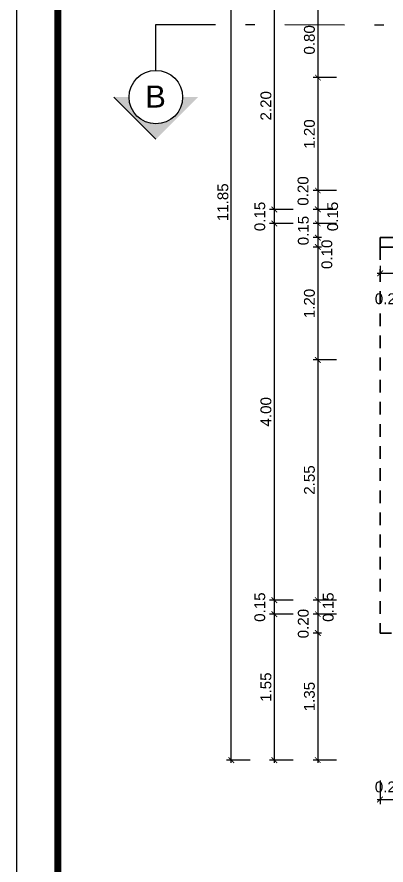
# Model space of a CAD drawing. Header units: feet. Extents: x -417 to 46, y -646 to -218.
# Drawn here: x -112.25 to -108.33, y -518.9 to -509.89 of the extents above; entities that cross this region are included whole.
import ezdxf

# ---------------------------------------------------------------- set-up
doc = ezdxf.new("R2010")
doc.units = ezdxf.units.FT
doc.header["$MEASUREMENT"] = 0
doc.linetypes.add('DASHDOT', pattern=[25.4, 12.7, -6.35, 0, -6.35])
doc.linetypes.add('HIDDEN', pattern=[0.375, 0.25, -0.125])
doc.layers.add('A-WALL', color=4, linetype='Continuous', lineweight=25)
doc.layers.add('DIM-COTAS', color=1, linetype='Continuous', lineweight=5)
for name, color, linetype in [('DIM', 10, 'Continuous'), ('GRDUTIY', 5, 'Continuous'), ('MARCO', 7, 'Continuous'), ('MB3', 8, 'Continuous'), ('TEXXT', 8, 'Continuous')]:
    doc.layers.add(name, color=color, linetype=linetype)
doc.styles.add('DAMIAN', font='arial.ttf', dxfattribs={"height": 0.12})
doc.styles.get("Standard").update_dxf_attribs({"font": 'arial.ttf', "height": 0.115})
doc.dimstyles.new('KEILY', dxfattribs={"dimtxt": 0.115, "dimasz": 0.06, "dimexe": 0.05, "dimexo": 0.2, "dimgap": 0.03, "dimtad": 1, "dimzin": 1, "dimdsep": 46, "dimtxsty": 'Standard', "dimblk": 'ARCHTICK', "dimcen": 2.5, "dimdle": 0.03, "dimclrd": 256, "dimclre": 256, "dimclrt": 7, "dimadec": 0, "dimazin": 0, "dimtfac": 1, "dimtmove": 2, "dimatfit": 3, "dimfxl": 0.2, "dimfxlon": 1, "dimtolj": 1, "dimtzin": 1, "dimarcsym": 0})

# ---------------------------------------------------------------- blocks, each defined once
blk = doc.blocks.new('_ArchTick')
at = {"layer": 'DIM-COTAS', "color": 0, "const_width": 0.15}
blk.add_lwpolyline([(-0.5, -0.5), (0.5, 0.5)], dxfattribs=at)
blk = doc.blocks.new('*D2163')
at = {"layer": 'Defpoints', "color": 0, "transparency": 16777216}
for p in [(-108.4677098444697, -509.7350005263695), (-109.0570252360032, -510.5350005263694), (-108.6177098444698, -510.5350005263694)]:
    blk.add_point(p, dxfattribs=at)
at = {"layer": 'DIM', "lineweight": -2, "transparency": 16777216}
for p, q in [((-108.8570252360032, -509.7350005263695), (-109.1070252360032, -509.7350005263695)), ((-109.0570252360032, -509.7050005263695), (-109.0570252360032, -510.5650005263694)), ((-108.8570252360032, -510.5350005263694), (-109.1070252360032, -510.5350005263694))]:
    blk.add_line(p, q, dxfattribs=at)
at = {"layer": 'DIM', "lineweight": -2, "transparency": 16777216, "xscale": 0.06, "yscale": 0.06, "zscale": 0.06}
for p, rotation in [((-109.0570252360032, -509.7350005263695), 90), ((-109.0570252360032, -510.5350005263694), 270)]:
    blk.add_blockref('_ArchTick', p, dxfattribs=dict(at, rotation=rotation))
at = {"layer": 'DIM', "color": 7, "transparency": 16777216, "insert": (-109.1457411295911, -510.1350005263695), "char_height": 0.115, "attachment_point": 5, "rotation": 90}
blk.add_mtext('\\A1;0.80', dxfattribs=at)
blk = doc.blocks.new('*D2164')
at = {"layer": 'Defpoints', "color": 0, "transparency": 16777216}
for p in [(-108.6177098444698, -510.5350005263694), (-109.0570252360032, -511.7350002096902), (-108.6177094513759, -511.7350002096902)]:
    blk.add_point(p, dxfattribs=at)
at = {"layer": 'DIM', "lineweight": -2, "transparency": 16777216}
for p, q in [((-108.8570252360032, -510.5350005263694), (-109.1070252360032, -510.5350005263694)), ((-109.0570252360032, -510.5050005263694), (-109.0570252360032, -511.7650002096902)), ((-108.8570252360032, -511.7350002096902), (-109.1070252360032, -511.7350002096902))]:
    blk.add_line(p, q, dxfattribs=at)
at = {"layer": 'DIM', "lineweight": -2, "transparency": 16777216, "xscale": 0.06, "yscale": 0.06, "zscale": 0.06}
for p, rotation in [((-109.0570252360032, -510.5350005263694), 90), ((-109.0570252360032, -511.7350002096902), 270)]:
    blk.add_blockref('_ArchTick', p, dxfattribs=dict(at, rotation=rotation))
at = {"layer": 'DIM', "color": 7, "transparency": 16777216, "insert": (-109.1457411295911, -511.1350003680298), "char_height": 0.115, "attachment_point": 5, "rotation": 90}
blk.add_mtext('\\A1;1.20', dxfattribs=at)
blk = doc.blocks.new('*D2165')
at = {"layer": 'Defpoints', "color": 0, "transparency": 16777216}
for p in [(-108.6177094513759, -511.7350002096902), (-109.0570252360032, -511.9354365416905), (-108.4685081729895, -511.9354365416905)]:
    blk.add_point(p, dxfattribs=at)
at = {"layer": 'DIM', "lineweight": -2, "transparency": 16777216}
for p, q in [((-109.0570252360032, -511.7050002096902), (-109.0570252360032, -511.9654365416905)), ((-108.8570252360032, -511.7350002096902), (-109.1070252360032, -511.7350002096902)), ((-108.8570252360032, -511.9354365416905), (-109.1070252360032, -511.9354365416905))]:
    blk.add_line(p, q, dxfattribs=at)
at = {"layer": 'DIM', "lineweight": -2, "transparency": 16777216, "xscale": 0.06, "yscale": 0.06, "zscale": 0.06}
for p, rotation in [((-109.0570252360032, -511.7350002096902), 90), ((-109.0570252360032, -511.9354365416905), 270)]:
    blk.add_blockref('_ArchTick', p, dxfattribs=dict(at, rotation=rotation))
at = {"layer": 'DIM', "color": 7, "transparency": 16777216, "insert": (-109.2132939945297, -511.7401635643935), "char_height": 0.115, "attachment_point": 5, "rotation": 90}
blk.add_mtext('\\A1;0.20', dxfattribs=at)
blk = doc.blocks.new('*D2166')
at = {"layer": 'Defpoints', "color": 0, "transparency": 16777216}
for p in [(-108.4685081729895, -511.9354365416905), (-109.0570252360032, -512.0854365416907), (-108.4677098444699, -512.0854365416907)]:
    blk.add_point(p, dxfattribs=at)
at = {"layer": 'DIM', "lineweight": -2, "transparency": 16777216}
for p, q in [((-109.0570252360032, -511.9054365416906), (-109.0570252360032, -512.1154365416907)), ((-108.8570252360032, -511.9354365416905), (-109.1070252360032, -511.9354365416905)), ((-108.8570252360032, -512.0854365416907), (-109.1070252360032, -512.0854365416907))]:
    blk.add_line(p, q, dxfattribs=at)
at = {"layer": 'DIM', "lineweight": -2, "transparency": 16777216, "xscale": 0.06, "yscale": 0.06, "zscale": 0.06}
for p, rotation in [((-109.0570252360032, -511.9354365416905), 90), ((-109.0570252360032, -512.0854365416907), 270)]:
    blk.add_blockref('_ArchTick', p, dxfattribs=dict(at, rotation=rotation))
at = {"layer": 'DIM', "color": 7, "transparency": 16777216, "insert": (-108.8987609275147, -512.0104365416905), "char_height": 0.115, "attachment_point": 5, "rotation": 90}
blk.add_mtext('\\A1;0.15', dxfattribs=at)
blk = doc.blocks.new('*D2167')
at = {"layer": 'Defpoints', "color": 0, "transparency": 16777216}
for p in [(-108.4677098444699, -512.0854365416907), (-109.0570252360032, -512.2350005263695), (-108.8177098444691, -512.2350005263695)]:
    blk.add_point(p, dxfattribs=at)
at = {"layer": 'DIM', "lineweight": -2, "transparency": 16777216}
for p, q in [((-108.8570252360032, -512.0854365416907), (-109.1070252360032, -512.0854365416907)), ((-109.0570252360032, -512.0554365416907), (-109.0570252360032, -512.2650005263695)), ((-109.0177098444691, -512.2350005263695), (-109.1070252360032, -512.2350005263695))]:
    blk.add_line(p, q, dxfattribs=at)
at = {"layer": 'DIM', "lineweight": -2, "transparency": 16777216, "xscale": 0.06, "yscale": 0.06, "zscale": 0.06}
for p, rotation in [((-109.0570252360032, -512.0854365416907), 90), ((-109.0570252360032, -512.2350005263695), 270)]:
    blk.add_blockref('_ArchTick', p, dxfattribs=dict(at, rotation=rotation))
at = {"layer": 'DIM', "color": 7, "transparency": 16777216, "insert": (-109.2107411295911, -512.16021853403), "char_height": 0.115, "attachment_point": 5, "rotation": 90}
blk.add_mtext('\\A1;0.15', dxfattribs=at)
blk = doc.blocks.new('*D2168')
at = {"layer": 'Defpoints', "color": 0, "transparency": 16777216}
for p in [(-108.8177098444691, -512.2350005263695), (-109.0570252360032, -512.3350005263699), (-108.8177098444689, -512.3350005263699)]:
    blk.add_point(p, dxfattribs=at)
at = {"layer": 'DIM', "lineweight": -2, "transparency": 16777216}
for p, q in [((-109.0177098444691, -512.2350005263695), (-109.1070252360032, -512.2350005263695)), ((-109.0570252360032, -512.2050005263695), (-109.0570252360032, -512.3650005263698)), ((-109.0177098444689, -512.3350005263699), (-109.1070252360032, -512.3350005263699))]:
    blk.add_line(p, q, dxfattribs=at)
at = {"layer": 'DIM', "lineweight": -2, "transparency": 16777216, "xscale": 0.06, "yscale": 0.06, "zscale": 0.06}
for p, rotation in [((-109.0570252360032, -512.2350005263695), 90), ((-109.0570252360032, -512.3350005263699), 270)]:
    blk.add_blockref('_ArchTick', p, dxfattribs=dict(at, rotation=rotation))
at = {"layer": 'DIM', "color": 7, "transparency": 16777216, "insert": (-108.9606255063988, -512.4127087635859), "char_height": 0.115, "attachment_point": 5, "rotation": 90}
blk.add_mtext('\\A1;0.10', dxfattribs=at)
blk = doc.blocks.new('*D2169')
at = {"layer": 'Defpoints', "color": 0, "transparency": 16777216}
for p in [(-108.8177098444689, -512.3350005263699), (-109.0570252360032, -513.5350005263693), (-108.6177098444699, -513.5350005263693)]:
    blk.add_point(p, dxfattribs=at)
at = {"layer": 'DIM', "lineweight": -2, "transparency": 16777216}
for p, q in [((-109.0177098444689, -512.3350005263699), (-109.1070252360032, -512.3350005263699)), ((-109.0570252360032, -512.3050005263699), (-109.0570252360032, -513.5650005263693)), ((-108.8570252360032, -513.5350005263693), (-109.1070252360032, -513.5350005263693))]:
    blk.add_line(p, q, dxfattribs=at)
at = {"layer": 'DIM', "lineweight": -2, "transparency": 16777216, "xscale": 0.06, "yscale": 0.06, "zscale": 0.06}
for p, rotation in [((-109.0570252360032, -512.3350005263699), 90), ((-109.0570252360032, -513.5350005263693), 270)]:
    blk.add_blockref('_ArchTick', p, dxfattribs=dict(at, rotation=rotation))
at = {"layer": 'DIM', "color": 7, "transparency": 16777216, "insert": (-109.1457411295911, -512.9350005263695), "char_height": 0.115, "attachment_point": 5, "rotation": 90}
blk.add_mtext('\\A1;1.20', dxfattribs=at)
blk = doc.blocks.new('*D2170')
at = {"layer": 'Defpoints', "color": 0, "transparency": 16777216}
for p in [(-108.6177098444699, -513.5350005263693), (-109.0570252360032, -516.0850005263693), (-108.46770984447, -516.0850005263693)]:
    blk.add_point(p, dxfattribs=at)
at = {"layer": 'DIM', "lineweight": -2, "transparency": 16777216}
for p, q in [((-109.0570252360032, -513.5050005263694), (-109.0570252360032, -516.1150005263693)), ((-108.8570252360032, -513.5350005263693), (-109.1070252360032, -513.5350005263693)), ((-108.8570252360032, -516.0850005263693), (-109.1070252360032, -516.0850005263693))]:
    blk.add_line(p, q, dxfattribs=at)
at = {"layer": 'DIM', "lineweight": -2, "transparency": 16777216, "xscale": 0.06, "yscale": 0.06, "zscale": 0.06}
for p, rotation in [((-109.0570252360032, -513.5350005263693), 90), ((-109.0570252360032, -516.0850005263693), 270)]:
    blk.add_blockref('_ArchTick', p, dxfattribs=dict(at, rotation=rotation))
at = {"layer": 'DIM', "color": 7, "transparency": 16777216, "insert": (-109.1457411295911, -514.8100005263693), "char_height": 0.115, "attachment_point": 5, "rotation": 90}
blk.add_mtext('\\A1;2.55', dxfattribs=at)
blk = doc.blocks.new('*D2171')
at = {"layer": 'Defpoints', "color": 0, "transparency": 16777216}
for p in [(-108.46770984447, -516.0850005263693), (-109.0570252360032, -516.2350005263695), (-108.6177098444698, -516.2350005263695)]:
    blk.add_point(p, dxfattribs=at)
at = {"layer": 'DIM', "lineweight": -2, "transparency": 16777216}
for p, q in [((-108.8570252360032, -516.0850005263693), (-109.1070252360032, -516.0850005263693)), ((-109.0570252360032, -516.0550005263693), (-109.0570252360032, -516.2650005263695)), ((-108.8570252360032, -516.2350005263695), (-109.1070252360032, -516.2350005263695))]:
    blk.add_line(p, q, dxfattribs=at)
at = {"layer": 'DIM', "lineweight": -2, "transparency": 16777216, "xscale": 0.06, "yscale": 0.06, "zscale": 0.06}
for p, rotation in [((-109.0570252360032, -516.0850005263693), 90), ((-109.0570252360032, -516.2350005263695), 270)]:
    blk.add_blockref('_ArchTick', p, dxfattribs=dict(at, rotation=rotation))
at = {"layer": 'DIM', "color": 7, "transparency": 16777216, "insert": (-108.9459561839841, -516.1600005263695), "char_height": 0.115, "attachment_point": 5, "rotation": 90}
blk.add_mtext('\\A1;0.15', dxfattribs=at)
blk = doc.blocks.new('*D2172')
at = {"layer": 'Defpoints', "color": 0, "transparency": 16777216}
for p in [(-108.6177098444698, -516.2350005263695), (-109.0570252360032, -516.4350005263694), (-108.8177098444689, -516.4350005263694)]:
    blk.add_point(p, dxfattribs=at)
at = {"layer": 'DIM', "lineweight": -2, "transparency": 16777216}
for p, q in [((-109.0570252360032, -516.2050005263695), (-109.0570252360032, -516.4650005263694)), ((-108.8570252360032, -516.2350005263695), (-109.1070252360032, -516.2350005263695)), ((-109.0177098444689, -516.4350005263694), (-109.1070252360032, -516.4350005263694))]:
    blk.add_line(p, q, dxfattribs=at)
at = {"layer": 'DIM', "lineweight": -2, "transparency": 16777216, "xscale": 0.06, "yscale": 0.06, "zscale": 0.06}
for p, rotation in [((-109.0570252360032, -516.2350005263695), 90), ((-109.0570252360032, -516.4350005263694), 270)]:
    blk.add_blockref('_ArchTick', p, dxfattribs=dict(at, rotation=rotation))
at = {"layer": 'DIM', "color": 7, "transparency": 16777216, "insert": (-109.2107411295911, -516.3350005263694), "char_height": 0.115, "attachment_point": 5, "rotation": 90}
blk.add_mtext('\\A1;0.20', dxfattribs=at)
blk = doc.blocks.new('*D2173')
at = {"layer": 'Defpoints', "color": 0, "transparency": 16777216}
for p in [(-108.8177098444689, -516.4350005263694), (-109.0570252360032, -517.7850005263701), (-103.1177098444702, -517.7850005263701)]:
    blk.add_point(p, dxfattribs=at)
at = {"layer": 'DIM', "lineweight": -2, "transparency": 16777216}
for p, q in [((-109.0570252360032, -516.4050005263695), (-109.0570252360032, -517.8150005263701)), ((-109.0177098444689, -516.4350005263694), (-109.1070252360032, -516.4350005263694)), ((-108.8570252360032, -517.7850005263701), (-109.1070252360032, -517.7850005263701))]:
    blk.add_line(p, q, dxfattribs=at)
at = {"layer": 'DIM', "lineweight": -2, "transparency": 16777216, "xscale": 0.06, "yscale": 0.06, "zscale": 0.06}
for p, rotation in [((-109.0570252360032, -516.4350005263694), 90), ((-109.0570252360032, -517.7850005263701), 270)]:
    blk.add_blockref('_ArchTick', p, dxfattribs=dict(at, rotation=rotation))
at = {"layer": 'DIM', "color": 7, "transparency": 16777216, "insert": (-109.1457803519649, -517.1100005263697), "char_height": 0.115, "attachment_point": 5, "rotation": 90}
blk.add_mtext('\\A1;1.35', dxfattribs=at)
blk = doc.blocks.new('*D2177')
at = {"layer": 'Defpoints', "color": 0, "transparency": 16777216}
for p in [(-109.1070252360032, -509.7350005263695), (-109.5189799534116, -511.9354365416905), (-109.1070252360032, -511.9354365416905)]:
    blk.add_point(p, dxfattribs=at)
at = {"layer": 'DIM', "lineweight": -2, "transparency": 16777216}
for p, q in [((-109.3189799534116, -509.7350005263695), (-109.5689799534116, -509.7350005263695)), ((-109.5189799534116, -509.7050005263695), (-109.5189799534116, -511.9654365416905)), ((-109.3189799534116, -511.9354365416905), (-109.5689799534116, -511.9354365416905))]:
    blk.add_line(p, q, dxfattribs=at)
at = {"layer": 'DIM', "lineweight": -2, "transparency": 16777216, "xscale": 0.06, "yscale": 0.06, "zscale": 0.06}
for p, rotation in [((-109.5189799534116, -509.7350005263695), 90), ((-109.5189799534116, -511.9354365416905), 270)]:
    blk.add_blockref('_ArchTick', p, dxfattribs=dict(at, rotation=rotation))
at = {"layer": 'DIM', "color": 7, "transparency": 16777216, "insert": (-109.6076958469995, -510.83521853403), "char_height": 0.115, "attachment_point": 5, "rotation": 90}
blk.add_mtext('\\A1;2.20', dxfattribs=at)
blk = doc.blocks.new('*D2178')
at = {"layer": 'Defpoints', "color": 0, "transparency": 16777216}
for p in [(-109.1070252360032, -511.9354365416905), (-109.5189799534116, -512.0854365416907), (-109.1070252360032, -512.0854365416907)]:
    blk.add_point(p, dxfattribs=at)
at = {"layer": 'DIM', "lineweight": -2, "transparency": 16777216}
for p, q in [((-109.5189799534116, -511.9054365416906), (-109.5189799534116, -512.1154365416907)), ((-109.3189799534116, -511.9354365416905), (-109.5689799534116, -511.9354365416905)), ((-109.3189799534116, -512.0854365416907), (-109.5689799534116, -512.0854365416907))]:
    blk.add_line(p, q, dxfattribs=at)
at = {"layer": 'DIM', "lineweight": -2, "transparency": 16777216, "xscale": 0.06, "yscale": 0.06, "zscale": 0.06}
for p, rotation in [((-109.5189799534116, -511.9354365416905), 90), ((-109.5189799534116, -512.0854365416907), 270)]:
    blk.add_blockref('_ArchTick', p, dxfattribs=dict(at, rotation=rotation))
at = {"layer": 'DIM', "color": 7, "transparency": 16777216, "insert": (-109.6726958469995, -512.0104365416906), "char_height": 0.115, "attachment_point": 5, "rotation": 90}
blk.add_mtext('\\A1;0.15', dxfattribs=at)
blk = doc.blocks.new('*D2179')
at = {"layer": 'Defpoints', "color": 0, "transparency": 16777216}
for p in [(-109.1070252360032, -512.0854365416907), (-109.5189799534116, -516.0850005263693), (-109.1070252360032, -516.0850005263693)]:
    blk.add_point(p, dxfattribs=at)
at = {"layer": 'DIM', "lineweight": -2, "transparency": 16777216}
for p, q in [((-109.3189799534116, -512.0854365416907), (-109.5689799534116, -512.0854365416907)), ((-109.5189799534116, -512.0554365416907), (-109.5189799534116, -516.1150005263693)), ((-109.3189799534116, -516.0850005263693), (-109.5689799534116, -516.0850005263693))]:
    blk.add_line(p, q, dxfattribs=at)
at = {"layer": 'DIM', "lineweight": -2, "transparency": 16777216, "xscale": 0.06, "yscale": 0.06, "zscale": 0.06}
for p, rotation in [((-109.5189799534116, -512.0854365416907), 90), ((-109.5189799534116, -516.0850005263693), 270)]:
    blk.add_blockref('_ArchTick', p, dxfattribs=dict(at, rotation=rotation))
at = {"layer": 'DIM', "color": 7, "transparency": 16777216, "insert": (-109.6076958469995, -514.08521853403), "char_height": 0.115, "attachment_point": 5, "rotation": 90}
blk.add_mtext('\\A1;4.00', dxfattribs=at)
blk = doc.blocks.new('*D2180')
at = {"layer": 'Defpoints', "color": 0, "transparency": 16777216}
for p in [(-109.1070252360032, -516.0850005263693), (-109.5189799534116, -516.2350005263695), (-109.1070252360032, -516.2350005263695)]:
    blk.add_point(p, dxfattribs=at)
at = {"layer": 'DIM', "lineweight": -2, "transparency": 16777216}
for p, q in [((-109.3189799534116, -516.0850005263693), (-109.5689799534116, -516.0850005263693)), ((-109.5189799534116, -516.0550005263693), (-109.5189799534116, -516.2650005263695)), ((-109.3189799534116, -516.2350005263695), (-109.5689799534116, -516.2350005263695))]:
    blk.add_line(p, q, dxfattribs=at)
at = {"layer": 'DIM', "lineweight": -2, "transparency": 16777216, "xscale": 0.06, "yscale": 0.06, "zscale": 0.06}
for p, rotation in [((-109.5189799534116, -516.0850005263693), 90), ((-109.5189799534116, -516.2350005263695), 270)]:
    blk.add_blockref('_ArchTick', p, dxfattribs=dict(at, rotation=rotation))
at = {"layer": 'DIM', "color": 7, "transparency": 16777216, "insert": (-109.6726958469995, -516.1600005263695), "char_height": 0.115, "attachment_point": 5, "rotation": 90}
blk.add_mtext('\\A1;0.15', dxfattribs=at)
blk = doc.blocks.new('*D2181')
at = {"layer": 'Defpoints', "color": 0, "transparency": 16777216}
for p in [(-109.1070252360032, -516.2350005263695), (-109.5189799534116, -517.7850005263701), (-109.1070252360032, -517.7850005263701)]:
    blk.add_point(p, dxfattribs=at)
at = {"layer": 'DIM', "lineweight": -2, "transparency": 16777216}
for p, q in [((-109.5189799534116, -516.2050005263695), (-109.5189799534116, -517.8150005263701)), ((-109.3189799534116, -516.2350005263695), (-109.5689799534116, -516.2350005263695)), ((-109.3189799534116, -517.7850005263701), (-109.5689799534116, -517.7850005263701))]:
    blk.add_line(p, q, dxfattribs=at)
at = {"layer": 'DIM', "lineweight": -2, "transparency": 16777216, "xscale": 0.06, "yscale": 0.06, "zscale": 0.06}
for p, rotation in [((-109.5189799534116, -516.2350005263695), 90), ((-109.5189799534116, -517.7850005263701), 270)]:
    blk.add_blockref('_ArchTick', p, dxfattribs=dict(at, rotation=rotation))
at = {"layer": 'DIM', "color": 7, "transparency": 16777216, "insert": (-109.6076958469995, -517.0100005263698), "char_height": 0.115, "attachment_point": 5, "rotation": 90}
blk.add_mtext('\\A1;1.55', dxfattribs=at)
blk = doc.blocks.new('*D2182')
at = {"layer": 'Defpoints', "color": 0, "transparency": 16777216}
for p in [(-109.9762298015081, -505.9350005263694), (-109.5689799534115, -505.9350005263694), (-109.5689799534116, -517.7850005263701)]:
    blk.add_point(p, dxfattribs=at)
at = {"layer": 'DIM', "lineweight": -2, "transparency": 16777216}
for p, q in [((-109.7762298015081, -505.9350005263694), (-110.0262298015081, -505.9350005263694)), ((-109.9762298015081, -517.8150005263701), (-109.9762298015081, -505.9050005263694)), ((-109.7762298015081, -517.7850005263701), (-110.0262298015081, -517.7850005263701))]:
    blk.add_line(p, q, dxfattribs=at)
at = {"layer": 'DIM', "lineweight": -2, "transparency": 16777216, "xscale": 0.06, "yscale": 0.06, "zscale": 0.06}
for p, rotation in [((-109.9762298015081, -505.9350005263694), 90), ((-109.9762298015081, -517.7850005263701), 270)]:
    blk.add_blockref('_ArchTick', p, dxfattribs=dict(at, rotation=rotation))
at = {"layer": 'DIM', "color": 7, "transparency": 16777216, "insert": (-110.064945695096, -511.8600005263697), "char_height": 0.115, "attachment_point": 5, "rotation": 90}
blk.add_mtext('\\A1;11.85', dxfattribs=at)
blk = doc.blocks.new('*D2208')
at = {"layer": 'Defpoints', "color": 0, "transparency": 16777216}
for p in [(-108.1953635865801, -516.2350005263695), (-108.3953635865792, -516.4350005263694), (-108.1953635865801, -518.2027743579288)]:
    blk.add_point(p, dxfattribs=at)
at = {"layer": 'DIM', "lineweight": -2, "transparency": 16777216}
for p, q in [((-108.3953635865792, -518.0027743579287), (-108.3953635865792, -518.2527743579287)), ((-108.1953635865801, -518.0027743579287), (-108.1953635865801, -518.2527743579287)), ((-108.4253635865792, -518.2027743579288), (-108.1653635865801, -518.2027743579288))]:
    blk.add_line(p, q, dxfattribs=at)
at = {"layer": 'DIM', "lineweight": -2, "transparency": 16777216, "xscale": 0.06, "yscale": 0.06, "zscale": 0.06, "rotation": 180}
blk.add_blockref('_ArchTick', (-108.3953635865792, -518.2027743579288), dxfattribs=at)
at = {"layer": 'DIM', "lineweight": -2, "transparency": 16777216, "xscale": 0.06, "yscale": 0.06, "zscale": 0.06}
blk.add_blockref('_ArchTick', (-108.1953635865801, -518.2027743579288), dxfattribs=at)
at = {"layer": 'DIM', "color": 7, "transparency": 16777216, "insert": (-108.2953635865797, -518.070210577436), "char_height": 0.115, "attachment_point": 5}
blk.add_mtext('\\A1;0.20', dxfattribs=at)
blk = doc.blocks.new('*D2252')
at = {"layer": 'Defpoints', "color": 0, "transparency": 16777216}
for p in [(-108.3953635865792, -518.2527743579287), (-86.19536358657975, -518.2527743579287), (-86.19536358657975, -519.4547458726536)]:
    blk.add_point(p, dxfattribs=at)
at = {"layer": 'DIM', "lineweight": -2, "transparency": 16777216}
for p, q in [((-108.3953635865792, -519.2547458726535), (-108.3953635865792, -519.5047458726535)), ((-86.19536358657975, -519.2547458726535), (-86.19536358657975, -519.5047458726535)), ((-108.4253635865792, -519.4547458726536), (-86.16536358657974, -519.4547458726536))]:
    blk.add_line(p, q, dxfattribs=at)
at = {"layer": 'DIM', "lineweight": -2, "transparency": 16777216, "xscale": 0.06, "yscale": 0.06, "zscale": 0.06, "rotation": 180}
blk.add_blockref('_ArchTick', (-108.3953635865792, -519.4547458726536), dxfattribs=at)
at = {"layer": 'DIM', "lineweight": -2, "transparency": 16777216, "xscale": 0.06, "yscale": 0.06, "zscale": 0.06}
blk.add_blockref('_ArchTick', (-86.19536358657975, -519.4547458726536), dxfattribs=at)
at = {"layer": 'DIM', "color": 7, "transparency": 16777216, "insert": (-97.29536358657947, -519.3660299790656), "char_height": 0.115, "attachment_point": 5}
blk.add_mtext('\\A1;22.20', dxfattribs=at)
blk = doc.blocks.new('*D2349')
at = {"layer": 'Defpoints', "color": 0, "transparency": 16777216}
for p in [(-108.3953635865792, -512.3350005263699), (-108.1953631934858, -512.33500020969), (-108.1953631934858, -512.6142739634943)]:
    blk.add_point(p, dxfattribs=at)
at = {"layer": 'DIM', "lineweight": -2, "transparency": 16777216}
for p, q in [((-108.3953635865792, -512.5350005263699), (-108.3953635865792, -512.6642739634942)), ((-108.1953631934858, -512.53500020969), (-108.1953631934858, -512.6642739634942)), ((-108.4253635865792, -512.6142739634943), (-108.1653631934858, -512.6142739634943))]:
    blk.add_line(p, q, dxfattribs=at)
at = {"layer": 'DIM', "lineweight": -2, "transparency": 16777216, "xscale": 0.06, "yscale": 0.06, "zscale": 0.06, "rotation": 180}
blk.add_blockref('_ArchTick', (-108.3953635865792, -512.6142739634943), dxfattribs=at)
at = {"layer": 'DIM', "lineweight": -2, "transparency": 16777216, "xscale": 0.06, "yscale": 0.06, "zscale": 0.06}
blk.add_blockref('_ArchTick', (-108.1953631934858, -512.6142739634943), dxfattribs=at)
at = {"layer": 'DIM', "color": 7, "transparency": 16777216, "insert": (-108.2953633900325, -512.8854216442583), "char_height": 0.115, "attachment_point": 5}
blk.add_mtext('\\A1;0.20', dxfattribs=at)

msp = doc.modelspace()

# ---------------------------------------------------------------- hatches: boundary and pattern name
at = {"layer": 'GRDUTIY'}
h = msp.add_hatch(color=256, dxfattribs=at)
edge = h.paths.add_edge_path()
edge.add_line((-111.0614193448645, -510.7427888295544), (-111.2243365846961, -510.7427888295544))
edge.add_line((-111.2243365846961, -510.7427888295544), (-110.7774478468791, -511.1903571872473))
edge.add_line((-110.7774478468791, -511.1903571872473), (-110.330559109062, -510.7427888295544))
edge.add_line((-110.330559109062, -510.7427888295544), (-110.4934763488936, -510.7427888295544))
edge.add_ellipse((-110.7774478468791, -510.7427888295544), major_axis=(0.2007981718885526, -0.2007981718885527), ratio=0.999999999999962, start_angle=225.0000000000011, end_angle=405.0000000000011, ccw=False)

# ---------------------------------------------------------------- linework, layer by layer
at = {"layer": 'A-WALL', "lineweight": 35, "extrusion": (-2.367830459082805e-12, 8.947716500357897e-16, -1)}
msp.add_line((-108.3953635865792, -512.3350005263699), (-108.3953635865794, -512.2350005263695), dxfattribs=at)
at = {"layer": 'A-WALL', "lineweight": 35}
for p, q in [((-108.3953635865794, -512.2350005263695), (-108.1953635865794, -512.2350005263695)), ((-108.3953635865792, -512.3350005263694), (-108.0453631934857, -512.3350002096902))]:
    msp.add_line(p, q, dxfattribs=at)
at = {"layer": 'GRDUTIY', "color": 8, "linetype": 'DASHDOT'}
msp.add_line((-110.7774478468791, -510.4588173315689), (-110.7774478468791, -509.9706895060696), dxfattribs=at)
at = {"layer": 'GRDUTIY', "color": 8, "linetype": 'DASHDOT', "ltscale": 0.05}
msp.add_line((-110.7774478468791, -509.9706895060733), (-84.03185191242918, -510.0176942401887), dxfattribs=at)
at = {"layer": 'GRDUTIY'}
msp.add_line((-110.7774709057093, -511.1903571872473), (-111.2243596435264, -510.7427888295544), dxfattribs=at)
at = {"layer": 'GRDUTIY', "color": 3}
msp.add_circle((-110.7774478468791, -510.7427888295544), 0.2839714979845127, dxfattribs=at)
at = {"layer": 'MARCO'}
msp.add_lwpolyline([(-112.2525786124741, -481.5851084535664), (-47.75257861247405, -481.5851084535664), (-47.75257861247405, -523.5851084535664), (-112.2525786124741, -523.5851084535664)], close=True, dxfattribs=at)
at = {"layer": 'MARCO', "const_width": 0.07500000000000001}
msp.add_lwpolyline([(-54.92504918278837, -482.0191402600827), (-111.8185468059578, -482.0191402600827), (-111.8185468059578, -523.1510766470501), (-54.92504918278837, -523.1510766470501)], close=True, dxfattribs=at)
at = {"layer": 'MB3', "linetype": 'HIDDEN', "lineweight": 35, "ltscale": 0.54}
for p in [(-108.3953635865792, -512.3350005263699), (-104.0453635865805, -516.4350005263695)]:
    msp.add_line(p, (-108.3953635865792, -516.4350005263694), dxfattribs=at)

# ---------------------------------------------------------------- texts
at = {"layer": 'TEXXT', "insert": (-110.8893150335725, -510.6198196775014), "char_height": 0.234, "width": 3.63, "attachment_point": 1, "style": 'DAMIAN'}
msp.add_mtext('B', dxfattribs=at)

# ---------------------------------------------------------------- dimensions: what is measured, and where the dimension line sits
at = {"layer": 'DIM'}
for base, p1, p2, picture, middle in [((-109.9762298015081, -505.9350005263694), (-109.5689799534116, -517.7850005263701), (-109.5689799534115, -505.9350005263694), '*D2182', (-110.064945695096, -511.8600005263697)), ((-109.5189799534116, -511.9354365416905), (-109.1070252360032, -509.7350005263695), (-109.1070252360032, -511.9354365416905), '*D2177', (-109.6076958469995, -510.83521853403)), ((-109.0570252360032, -510.5350005263694), (-108.4677098444697, -509.7350005263695), (-108.6177098444698, -510.5350005263694), '*D2163', (-109.1457411295911, -510.1350005263695)), ((-109.0570252360032, -511.7350002096902), (-108.6177098444698, -510.5350005263694), (-108.6177094513759, -511.7350002096902), '*D2164', (-109.1457411295911, -511.1350003680298)), ((-109.5189799534116, -512.0854365416907), (-109.1070252360032, -511.9354365416905), (-109.1070252360032, -512.0854365416907), '*D2178', (-109.6726958469995, -512.0104365416906)), ((-109.5189799534116, -516.0850005263693), (-109.1070252360032, -512.0854365416907), (-109.1070252360032, -516.0850005263693), '*D2179', (-109.6076958469995, -514.08521853403)), ((-109.0570252360032, -512.2350005263695), (-108.4677098444699, -512.0854365416907), (-108.8177098444691, -512.2350005263695), '*D2167', (-109.2107411295911, -512.16021853403)), ((-109.0570252360032, -513.5350005263693), (-108.8177098444689, -512.3350005263699), (-108.6177098444699, -513.5350005263693), '*D2169', (-109.1457411295911, -512.9350005263695)), ((-109.0570252360032, -516.0850005263693), (-108.6177098444699, -513.5350005263693), (-108.46770984447, -516.0850005263693), '*D2170', (-109.1457411295911, -514.8100005263693)), ((-109.5189799534116, -516.2350005263695), (-109.1070252360032, -516.0850005263693), (-109.1070252360032, -516.2350005263695), '*D2180', (-109.6726958469995, -516.1600005263695)), ((-109.5189799534116, -517.7850005263701), (-109.1070252360032, -516.2350005263695), (-109.1070252360032, -517.7850005263701), '*D2181', (-109.6076958469995, -517.0100005263698)), ((-109.0570252360032, -516.4350005263694), (-108.6177098444698, -516.2350005263695), (-108.8177098444689, -516.4350005263694), '*D2172', (-109.2107411295911, -516.3350005263694)), ((-109.0570252360032, -517.7850005263701), (-108.8177098444689, -516.4350005263694), (-103.1177098444702, -517.7850005263701), '*D2173', (-109.1457803519649, -517.1100005263697))]:
    dim = msp.add_linear_dim(base=base, p1=p1, p2=p2, angle=90, dimstyle='KEILY', dxfattribs=at)
    dim.commit()
    dim.dimension.update_dxf_attribs({"geometry": picture, "text_midpoint": middle})
for base, p1, p2, picture, middle in [((-109.0570252360032, -511.9354365416905), (-108.6177094513759, -511.7350002096902), (-108.4685081729895, -511.9354365416905), '*D2165', (-109.2132939945297, -511.7401635643935)), ((-109.0570252360032, -512.0854365416907), (-108.4685081729895, -511.9354365416905), (-108.4677098444699, -512.0854365416907), '*D2166', (-108.8987609275147, -512.0104365416905)), ((-109.0570252360032, -512.3350005263699), (-108.8177098444691, -512.2350005263695), (-108.8177098444689, -512.3350005263699), '*D2168', (-108.9606255063988, -512.4127087635859)), ((-109.0570252360032, -516.2350005263695), (-108.46770984447, -516.0850005263693), (-108.6177098444698, -516.2350005263695), '*D2171', (-108.9459561839841, -516.1600005263695))]:
    dim = msp.add_linear_dim(base=base, p1=p1, p2=p2, angle=90, dimstyle='KEILY', dxfattribs=at)
    dim.commit()
    dim.dimension.update_dxf_attribs({"geometry": picture, "text_midpoint": middle, "dimtype": 160})
for base, p1, p2, picture, middle in [((-108.1953631934858, -512.6142739634943), (-108.3953635865792, -512.3350005263699), (-108.1953631934858, -512.33500020969), '*D2349', (-108.2953633900325, -512.8854216442583)), ((-86.19536358657975, -519.4547458726536), (-108.3953635865792, -518.2527743579287), (-86.19536358657975, -518.2527743579287), '*D2252', (-97.29536358657947, -519.3660299790656))]:
    dim = msp.add_linear_dim(base=base, p1=p1, p2=p2, dimstyle='KEILY', dxfattribs=at)
    dim.commit()
    dim.dimension.update_dxf_attribs({"geometry": picture, "text_midpoint": middle})
dim = msp.add_linear_dim(base=(-108.1953635865801, -518.2027743579288), p1=(-108.3953635865792, -516.4350005263694), p2=(-108.1953635865801, -516.2350005263695), dimstyle='KEILY', dxfattribs=at)
dim.commit()
dim.dimension.update_dxf_attribs({"geometry": '*D2208', "text_midpoint": (-108.2953635865797, -518.070210577436), "dimtype": 160})

doc.saveas('drawing.dxf')
